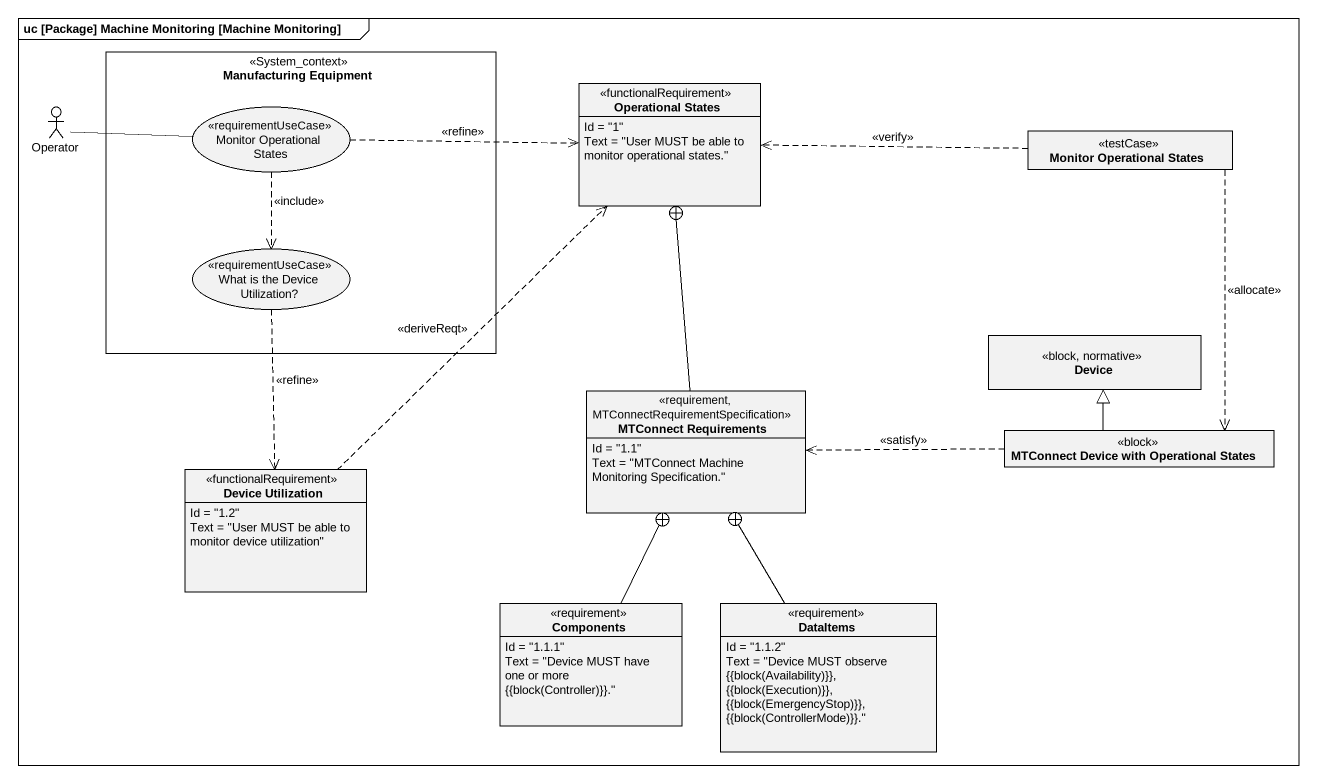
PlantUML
@startuml
mainframe uc [Package] Machine Monitoring [Machine Monitoring]
allowmixing
hide circle
hide empty members
rectangle "Manufacturing Equipment" as Manufacturing_Equipment <<System_context>> {
  usecase "Monitor Operational States" as Monitor_Operational_States <<requirementUseCase>>
  usecase "What is the Device Utilization?" as What_is_the_Device <<requirementUseCase>>
}
class "Operational States" as Operational_States <<functionalRequirement>> {
  Id = "1"
  Text = "User MUST be able to monitor operational states."
}
actor Operator
class "Monitor Operational States" as Monitor_Operational_States_2 <<testCase>>
class Device <<block, normative>>
class "MTConnect Requirements" as MTConnect_Requirements <<requirement, MTConnectRequirementSpecification>> {
  Id = "1.1"
  Text = "MTConnect Machine Monitoring Specification."
}
class "MTConnect Device with Operational States" as MTConnect_Device_with <<block>>
class "Device Utilization" as Device_Utilization <<functionalRequirement>> {
  Id = "1.2"
  Text = "User MUST be able to monitor device utilization"
}
class Components <<requirement>> {
  Id = "1.1.1"
  {field} Text = "Device MUST have one or more {{block(Controller)}}."
}
class DataItems <<requirement>> {
  Id = "1.1.2"
  {field} Text = "Device MUST observe {{block(Availability)}}, {{block(Execution)}}, {{block(EmergencyStop)}}, {{block(ControllerMode)}}."
}
Operator -right- Monitor_Operational_States
Monitor_Operational_States .right.> Operational_States : <<refine>>
Monitor_Operational_States ..> What_is_the_Device : <<include>>
Monitor_Operational_States_2 .left.> Operational_States : <<verify>>
Monitor_Operational_States_2 ..> MTConnect_Device_with : <<allocate>>
What_is_the_Device ..> Device_Utilization : <<refine>>
MTConnect_Requirements -up-+ Operational_States
MTConnect_Device_with -up-|> Device
MTConnect_Device_with .left.> MTConnect_Requirements : <<satisfy>>
Device_Utilization .up.> Operational_States : <<deriveReqt>>
Components -up-+ MTConnect_Requirements
DataItems -up-+ MTConnect_Requirements
@enduml
